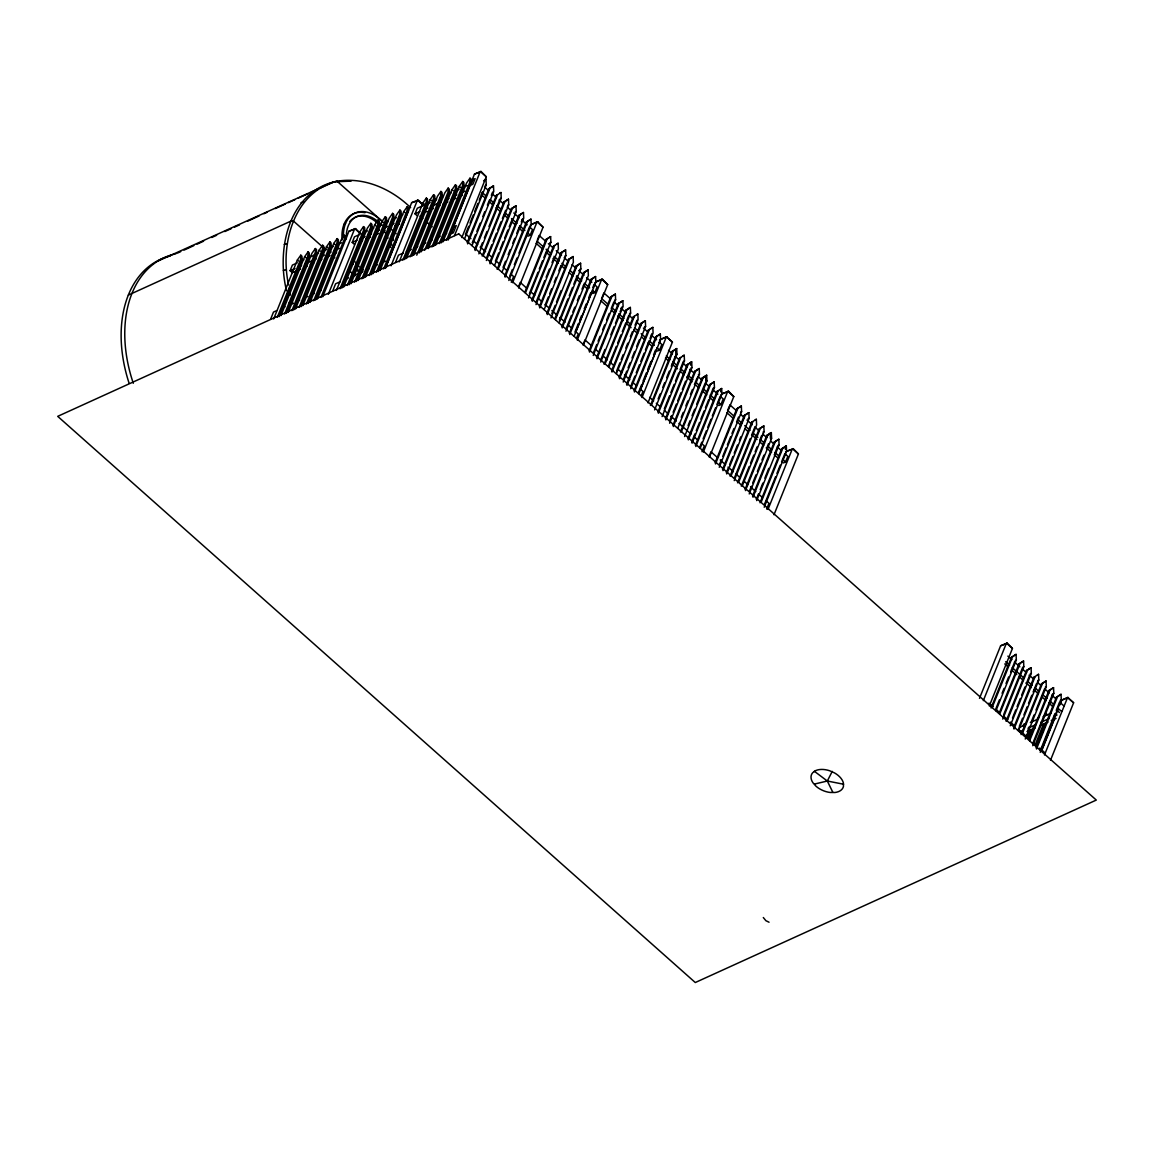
<?xml version="1.0" encoding="UTF-8"?>
<svg xmlns="http://www.w3.org/2000/svg" width="1154" height="1154" viewBox="0 0 1154 1154"><rect width="100%" height="100%" fill="white"/><g stroke="black" fill="none" stroke-linecap="round" stroke-linejoin="round"><path stroke-width="1.5" d="M286.524 290.765C276.498 250.072 287.981 193.627 334.126 181.813C362.053 175.87 390.802 188.203 410.651 207.691M288.601 285.009C279.859 245.513 292.943 192.271 337.011 181.164L382.724 221.756M270.599 319.269L273.498 312.056L276.772 310.57M300.559 268.969L292.366 272.69L290.116 270.7L292.38 265.088L297.285 262.852M273.671 318.951L297.357 260.025L300.805 255.164L301.93 256.159L302.132 259.361L279.095 316.658M277.306 317.292L301.006 258.366L300.805 255.164M280.956 315.633L304.642 256.722L308.075 251.846L309.2 252.856L309.402 256.058L286.365 313.34M284.591 313.989L308.277 255.063L308.075 251.846M288.226 312.33L311.912 253.404L315.345 248.543L316.47 249.538L316.672 252.755L293.635 310.037M291.861 310.671L315.547 251.745L315.345 248.543M295.496 309.027L319.182 250.101L322.63 245.239L323.755 246.235L323.942 249.437L300.92 306.733M299.131 307.368L322.817 248.442L322.63 245.239M302.766 305.709L326.452 246.783L329.9 241.922L331.025 242.917L331.212 246.134L308.19 303.415M306.401 304.05L330.087 245.138L329.9 241.922M310.037 302.406L333.722 243.48L337.17 238.618L338.295 239.614L338.483 242.816L315.46 300.112M313.672 300.747L337.372 241.821L337.17 238.618M317.321 299.088L341.007 240.176L344.44 235.301L345.565 236.296L345.767 239.513L344.642 238.517L344.44 235.301M320.956 297.443L344.642 238.517M322.731 296.794L348.926 231.247L355.576 228.622L360.74 233.916L354.74 228.593L328.313 294.313M332.698 291.01L335.598 283.797L340.43 281.605M354.48 244.432L352.23 242.441L354.48 236.83L359.312 234.637M336.405 290.404L360.091 231.478L363.539 226.617L364.664 227.612L364.852 230.829L341.829 288.111M340.041 288.745L363.726 229.834L363.539 226.617M343.676 287.101L367.361 228.175L370.809 223.313L371.934 224.309L372.122 227.511L349.099 284.807M347.311 285.442L370.997 226.516L370.809 223.313M350.946 283.783L374.632 224.857L378.079 219.996L379.204 220.991L379.406 224.208L356.37 281.489M354.581 282.139L378.281 223.212L378.079 219.996M358.23 280.48L381.916 221.554L385.349 216.692L386.475 217.688L386.677 220.904L363.64 278.186M361.866 278.821L385.551 219.895L385.349 216.692M365.501 277.162L389.186 218.25L392.62 213.375L393.745 214.384L393.947 217.587L370.91 274.883M369.136 275.517L392.822 216.591L392.62 213.375M372.771 273.859L396.457 214.932L399.904 210.071L401.029 211.067L401.217 214.283L378.195 271.565M376.406 272.2L400.092 213.288L399.904 210.071M380.041 270.555L403.727 211.629L407.174 206.768L408.3 207.763L408.487 210.966L385.465 268.262M383.676 268.896L407.362 209.97L407.174 206.768M385.234 268.42L411.646 202.7L418.296 200.089L423.46 205.383L417.474 200.06L391.047 265.781M395.519 262.42L398.418 255.222L403.251 253.014M417.301 215.856L415.051 213.851L417.301 208.239L423.734 205.311M399.226 261.828L422.912 202.902L426.36 198.041L427.485 199.036L427.672 202.238L404.65 259.535M402.861 260.169L426.547 201.243L426.36 198.041M406.496 258.51L430.182 199.584L433.63 194.723L434.755 195.718L434.943 198.935L411.92 256.217M410.132 256.852L433.817 197.94L433.63 194.723M413.767 255.207L437.453 196.281L440.9 191.42L442.025 192.415L442.213 195.617L419.19 252.914M416.753 255.193L441.102 194.622L440.9 191.42M421.051 251.889L444.737 192.978L448.17 188.102L449.295 189.097L449.497 192.314L427.124 247.966M424.686 250.245L448.372 191.319L448.17 188.102M428.322 248.586L452.007 189.66L455.441 184.799L456.566 185.794L456.768 189.011L433.731 246.292M431.957 246.927L455.642 188.001L455.441 184.799M435.592 245.283L459.278 186.357L462.725 181.481L463.836 182.491L464.038 185.693L441.016 242.989M439.227 243.624L462.913 184.698L462.725 181.481M442.862 241.965L466.548 183.039L469.995 178.178L471.12 179.173L471.308 182.39L448.286 239.671M446.497 240.306L470.183 181.394L469.995 178.178M448.055 239.844L474.467 174.124L481.117 171.499L486.281 176.793L461.845 237.58M454.532 235.546L480.28 171.47L486.281 176.793M465.408 234.507L468.697 226.314M470.024 223.039L473.313 214.86M474.626 211.586L477.915 203.407M479.227 200.132L482.516 191.939M464.528 238.921L486.238 184.9L485.993 179.202L484.896 179.692M467.182 242.744L488.907 188.722L493.494 185.852L493.739 191.55L472.029 245.571M467.615 243.883L489.988 188.232L493.494 185.852M472.246 242.787L475.535 234.608M476.862 231.334L480.151 223.155M482.776 216.606L484.752 211.701M487.377 205.152L489.354 200.233M491.33 195.329L492.643 192.054M474.683 249.394L496.393 195.387L500.98 192.516L501.225 198.214L478.867 253.866M475.116 250.533L497.489 194.882L496.393 195.387M480.396 247.807L482.372 242.903M484.348 237.984L486.988 231.449M488.95 226.53L499.48 200.349M482.17 256.044L503.894 202.037L508.481 199.166L508.726 204.864L486.353 260.515M483.266 255.553L504.976 201.546L508.481 199.166M486.584 257.746L491.849 244.648M493.162 241.374L496.451 233.195M497.763 229.92L501.052 221.727M502.365 218.452L505.668 210.273M489.671 262.708L511.381 208.686L515.968 205.816L516.227 211.528L494.503 265.535M490.104 263.848L512.477 208.196L515.968 205.816M495.383 261.121L498.687 252.942M499.999 249.668L503.288 241.474M504.601 238.2L507.89 230.021M509.202 226.747L512.491 218.568M497.158 269.358L518.882 215.351L523.469 212.48L523.714 218.178L502.004 272.185M498.254 268.868L519.964 214.846L523.469 212.48M503.548 266.141L505.51 261.222M508.149 254.688L510.126 249.769M512.751 243.22L514.727 238.315M516.703 233.411L519.329 226.862M521.305 221.943L522.618 218.669M504.659 276.008L526.368 222.001L530.955 219.13L531.215 224.828L508.842 280.48M505.091 277.148L527.465 221.51L530.955 219.13M509.722 276.066L512.347 269.517M514.323 264.612L516.963 258.063M518.939 253.159L529.455 226.963M511.28 282.297L513.602 276.527L510.933 274.162M528.042 236.166L530.234 235.171L532.484 229.559L529.816 227.194M512.621 282.672L537.057 221.885L537.894 221.914L543.058 227.208L518.608 287.995M518.507 286.755L520.238 282.427L526.83 288.284M537.432 239.657L539.12 235.459L545.712 241.316M524.983 291.847L546.044 239.469L550.631 236.599L550.876 242.297L528.503 297.948M525.416 292.986L547.14 238.979L550.631 236.599M529.397 293.534L537.952 272.257M539.264 268.983L542.553 260.804M543.866 257.53L547.155 249.351M531.821 300.141L553.531 246.119L558.132 243.249L558.377 248.961L536.004 304.613M532.254 301.281L554.627 245.629L553.531 246.119M536.235 301.829L544.789 280.552M546.102 277.277L549.391 269.098M552.016 262.549L553.992 257.63M539.322 306.791L561.032 252.784L565.619 249.913L565.864 255.611L544.154 309.618M539.755 307.93L562.128 252.279L565.619 249.913M545.034 305.204L548.323 297.025M549.65 293.751L551.626 288.846M554.252 282.297L556.228 277.378M558.853 270.844L560.83 265.925M546.808 313.441L568.533 259.434L573.12 256.563L573.365 262.261L550.992 317.913M547.241 314.595L569.614 258.943L573.12 256.563M551.872 313.499L555.161 305.32M556.488 302.045L561.089 290.592M554.959 318.461L576.019 266.084L580.606 263.213L580.851 268.925L559.142 322.932M555.391 319.6L577.115 265.593L580.606 263.213M559.373 320.163L567.927 298.872M569.239 295.612L572.528 287.418M573.841 284.144L577.13 275.965M561.796 326.755L583.52 272.748L588.107 269.877L588.352 275.575L565.979 331.227M562.229 327.895L584.602 272.243L588.107 269.877M566.21 328.443L571.475 315.359M572.788 312.085L574.764 307.166M577.389 300.617L579.366 295.712M581.991 289.164L583.967 284.259M569.297 333.419L591.007 279.398L595.594 276.527L595.853 282.225L574.129 336.247M569.73 334.559L592.103 278.907L595.594 276.527M575.024 331.833L578.313 323.639M579.625 320.379L581.602 315.46M584.227 308.911L586.203 304.007M588.828 297.458L590.805 292.553M592.781 287.635L594.094 284.36M575.399 332.857L591.915 291.789M576.495 338.252L578.241 333.924L575.601 331.587M592.68 293.563L594.873 292.568L597.123 286.957L594.483 284.62M577.26 340.069L601.696 279.282L602.532 279.311L607.696 284.605L583.246 345.392M583.232 344.238L584.977 339.911L591.569 345.767M589.059 350.96L610.769 296.953L615.356 294.082L615.616 299.78L593.243 355.432M589.492 352.1L611.865 296.448L615.356 294.082M593.473 352.662L596.762 344.469M598.075 341.195L600.051 336.29M602.676 329.741L604.653 324.837M606.629 319.918L609.254 313.369M611.231 308.464L613.87 301.915M596.56 357.625L618.27 303.603L622.857 300.732L623.102 306.445L600.729 362.082M596.993 358.764L619.366 303.113L622.857 300.732M600.96 359.312L604.912 349.489M610.827 334.761L614.116 326.582M615.443 323.308L618.732 315.114M620.044 311.84L622.02 306.935M604.047 364.275L625.771 310.267L630.358 307.397L630.603 313.095L608.894 367.102M605.143 363.784L626.853 309.762L630.358 307.397M608.461 365.962L616.351 346.33M617.664 343.055L620.953 334.862M622.28 331.587L625.569 323.408M626.882 320.134L628.858 315.23L632.854 318.692M611.548 370.924L633.257 316.917L637.845 314.047L638.09 319.745L616.38 373.766M611.981 372.064L634.354 316.427L633.257 316.917M616.611 370.982L619.9 362.803M621.213 359.529L623.189 354.61M625.814 348.075L627.79 343.156M630.43 336.607L632.406 331.703M635.032 325.154L637.008 320.249M619.034 377.589L640.758 323.567L645.346 320.697L645.591 326.409L623.218 382.046M619.467 378.728L641.84 323.077L645.346 320.697M623.448 379.277L626.737 371.098M628.05 367.823L630.026 362.904M632.003 358L634.628 351.451M636.604 346.546L639.229 339.997M626.535 384.239L648.245 330.232L652.832 327.361L653.077 333.059L630.719 388.71M626.968 385.378L649.341 329.727L652.832 327.361M630.935 385.926L634.888 376.103M636.2 372.843L639.489 364.65M640.802 361.375L644.105 353.196M645.418 349.922L648.707 341.743M650.019 338.468L651.996 333.549M634.022 390.889L655.746 336.881L660.333 334.011L660.578 339.709L638.869 393.73M634.455 392.028L656.828 336.391L660.333 334.011M638.436 392.591L641.725 384.397M643.038 381.123L646.327 372.944M647.639 369.669L650.928 361.49M653.568 354.942L655.544 350.023M640.138 390.341L655.991 350.917M659.28 342.695L660.607 339.406L666.421 336.766L672.421 342.089L647.985 402.876M641.235 395.735L642.966 391.408L640.34 389.071M657.419 351.047L659.598 350.051L661.848 344.44L659.222 342.103M641.985 397.553L666.421 336.766L672.421 342.089M650.423 405.458L672.133 351.436L676.72 348.566L676.98 354.264L654.606 409.915M651.505 404.953L673.229 350.946L676.72 348.566M658.112 398.952L660.088 394.048M662.728 387.499L664.69 382.594M666.666 377.675L669.306 371.141M671.282 366.222L675.22 356.398M657.91 412.108L679.634 358.101L684.221 355.23L684.466 360.928L662.093 416.58M658.343 413.247L680.716 357.596L679.634 358.101M664.3 408.891L669.565 395.793M670.878 392.519L674.167 384.34M675.479 381.065L678.768 372.872M680.081 369.612L683.37 361.418L684.466 360.928M665.411 418.758L687.12 364.751L691.708 361.88L691.967 367.578L669.594 423.229M665.844 419.897L688.217 364.246L691.708 361.88M669.81 420.46L671.787 415.541M673.099 412.267L676.388 404.088M677.715 400.813L681.004 392.634M682.317 389.36L685.606 381.166M686.918 377.892L690.207 369.713M672.897 425.422L694.621 371.4L699.209 368.53L699.454 374.228L677.744 428.249M673.33 426.562L695.703 370.91L699.209 368.53M681.264 417.286L683.226 412.382M685.865 405.833L687.842 400.914M690.467 394.379L692.443 389.461M694.419 384.556L697.045 378.007M680.398 432.072L702.108 378.065L706.695 375.194L706.955 380.892L684.582 436.544M681.495 431.582L703.204 377.56L706.695 375.194M688.087 425.581L690.063 420.662M692.039 415.757L694.679 409.208M696.641 404.304L705.195 383.027M687.899 438.722L709.609 384.715L714.196 381.844L714.441 387.542L692.068 443.194M688.332 439.862L710.691 384.224L714.196 381.844M691.635 442.054L694.924 433.875M696.251 430.601L699.54 422.407M700.853 419.133L704.142 410.954M705.455 407.679L708.744 399.5M710.056 396.226L713.36 388.047L714.441 387.542M695.386 445.386L717.096 391.365L721.683 388.494L721.942 394.206L720.846 394.697M695.819 446.526L718.192 390.874L717.096 391.365M699.786 447.074L701.762 442.17M703.089 438.895L706.378 430.702M707.69 427.427L710.979 419.248M712.292 415.974L715.581 407.795M716.894 404.52L720.183 396.327M700.218 448.214L721.971 393.903L728.621 391.278L733.785 396.572L709.349 457.359M702.007 451.676L704.329 445.906L701.661 443.525M718.783 405.53L720.962 404.535L723.212 398.923L720.543 396.558M703.349 452.036L727.785 391.249L733.785 396.572M709.234 456.118L710.965 451.791L717.557 457.648M729.285 406.222L727.597 410.435L734.189 416.291M715.062 462.855L736.771 408.833L741.358 405.963L741.604 411.675L719.245 467.312M715.494 463.995L737.868 408.343L741.358 405.963M719.461 464.543L721.438 459.638M722.75 456.364L726.039 448.17M727.366 444.896L730.655 436.717M731.968 433.442L733.944 428.538M736.569 421.989L738.546 417.07M722.548 469.505L744.272 415.498L748.859 412.627L749.105 418.325L726.731 473.977M722.981 470.644L745.354 414.993L748.859 412.627M726.299 472.837L728.275 467.918M729.588 464.644L732.877 456.465M734.204 453.19L737.493 445.011M739.454 440.092L740.781 436.818M730.049 476.155L751.759 422.148L756.346 419.277L756.606 424.975L734.232 480.627M731.146 475.664L752.855 421.657L751.759 422.148M734.449 477.857L750.244 438.563M751.557 435.289L754.846 427.11M737.536 482.819L759.26 428.798L763.847 425.927L764.092 431.639L742.383 485.646M738.632 482.314L760.342 428.307L763.847 425.927M741.286 486.137L749.191 466.504M750.504 463.23L753.793 455.051M755.105 451.777L757.082 446.858M759.707 440.309L761.683 435.404M745.037 489.469L766.746 435.462L771.334 432.591L771.593 438.289L749.22 493.941M745.47 490.609L767.843 434.957L771.334 432.591M749.436 491.157L751.413 486.252M752.725 482.978L756.014 474.799M757.341 471.524L760.63 463.331M761.943 460.057L763.919 455.152M766.544 448.603L768.521 443.699M752.538 496.119L774.247 442.112L778.835 439.241L779.08 444.939L756.707 500.591M752.971 497.273L775.329 441.621L778.835 439.241M756.274 499.451L758.25 494.547M760.226 489.628L762.852 483.079M764.828 478.174L768.78 468.351M774.695 453.623L777.998 445.444L779.08 444.939M760.024 502.783L781.734 448.762L786.321 445.891L786.581 451.603L785.485 452.094M761.121 502.278L782.83 448.271L786.321 445.891M764.424 504.471L775.618 476.645M776.93 473.371L780.219 465.192M781.532 461.917L784.821 453.738M764.208 507.255L786.61 451.301L793.26 448.675L798.424 453.969L773.988 514.771M766.645 509.073L768.968 503.303L766.328 500.951M783.422 462.927L785.6 461.932L787.85 456.335L785.21 453.984M767.987 509.433L792.423 448.646L798.424 453.969M814.32 771.247L827.317 781.027L843.603 784.23M814.609 784.028L827.317 781.027L832.25 771.377M832.712 792.048L827.317 781.027M979.486 698.358L1000.619 645.793L1007.269 643.167L1012.433 648.461L989.31 705.974M983.323 700.637L1006.432 643.139L1012.433 648.461M991.084 707.979L1011.481 657.232L1016.068 654.361L1016.328 660.059L995.931 710.806M992.18 707.474L1012.577 656.741L1016.068 654.361M996.147 708.022L999.436 699.843M1002.076 693.294L1004.052 688.39M1006.028 683.471L1008.654 676.922M1010.63 672.017L1014.582 662.194M999.249 712.984L1018.982 663.882L1023.569 661.011L1023.814 666.723L1002.768 719.101M999.681 714.124L1020.078 663.391L1023.569 661.011M1003.648 714.687L1022.732 667.214L1023.814 666.723M1006.072 721.279L1026.483 670.546L1031.07 667.676L1031.315 673.373L1010.255 725.751M1007.168 720.788L1027.565 670.041L1031.07 667.676M1012.462 718.062L1015.751 709.883M1017.063 706.609L1020.352 698.415M1021.665 695.141L1024.954 686.962M1026.281 683.687L1029.57 675.508M1013.573 727.943L1033.97 677.196L1038.557 674.325L1038.802 680.023L1018.405 730.77M1014.005 729.083L1035.066 676.706L1033.97 677.196M1019.299 726.356L1022.588 718.163M1023.901 714.903L1027.19 706.71M1028.502 703.435L1031.791 695.256M1033.119 691.982L1036.407 683.803M1021.074 734.593L1041.471 683.846L1046.058 680.975L1046.303 686.688L1025.242 739.065M1022.155 734.088L1042.552 683.356L1046.058 680.975M1027.449 731.376L1029.426 726.457M1031.387 721.553L1034.027 715.004M1036.004 710.099L1044.558 688.823M1026.526 736.699L1029.152 730.15M1027.651 737.694L1030.94 729.516M1028.849 738.315L1033.45 726.861M1029.224 739.613L1048.957 690.51L1053.544 687.64L1053.804 693.338L1032.743 745.715M1029.656 740.753L1050.053 690.005L1053.544 687.64M1033.623 741.301L1052.708 693.828L1053.804 693.338M1035.152 744.82L1043.706 723.544M1036.278 745.816L1045.481 722.894M1036.061 747.907L1056.458 697.16L1061.045 694.29L1061.291 699.988L1040.23 752.365M1036.494 749.047L1057.54 696.67L1061.045 694.29M1040.259 750.691L1054.929 713.59M1056.256 710.316L1059.545 702.122M1041.312 751.038L1057.829 709.97M1059.805 705.036L1061.795 700.103L1067.609 697.463L1073.609 702.786L1050.486 760.284M1041.456 751.312L1054.612 718.567M1044.485 754.961L1067.609 697.463L1073.609 702.786M1022.603 726.14L1024.319 723.702L1024.521 726.919M1036.278 720.731L1038.86 717.096M483.656 180.789L485.993 179.202M157.68 261.179L318.836 188.52M177.471 253.087L180.745 251.601M184.005 250.115L193.8 245.658M197.06 244.172L203.58 241.2M211.745 237.493L216.635 235.272M224.799 231.55L231.319 228.579M234.579 227.093L239.484 224.871M247.634 221.164L259.059 215.957M263.963 213.735L267.223 212.249M275.373 208.542L285.168 204.085M288.428 202.599L294.962 199.628M298.222 198.142L308.017 193.684M311.277 192.199L317.797 189.227M321.072 187.756L334.126 181.813L351.09 181.135M128.354 295.092L290.26 221.409L293.145 220.775L325.457 249.452M344.051 224.265L345.508 223.602M355.576 228.622L348.926 231.247M481.117 171.499L474.467 174.124M300.559 261.367L303.834 259.881M307.108 258.381L318.576 253.173M321.851 251.673L326.755 249.452M330.03 247.951L333.304 246.466M336.579 244.98L341.497 242.744M362.529 233.166L367.347 230.973M370.564 229.516L373.781 228.045M378.599 225.852L381.815 224.395M385.032 222.924L388.249 221.467M393.081 219.26L396.298 217.803M399.515 216.346L402.732 214.875M426.951 203.854L430.168 202.397M433.385 200.926L436.601 199.469M439.818 197.998L443.035 196.541M447.853 194.348L451.07 192.877M455.902 190.684L459.119 189.213M462.336 187.756L467.154 185.563M290.116 270.7L295.035 268.464M298.309 266.978L301.583 265.478M304.858 263.992L316.311 258.784M319.586 257.284L324.505 255.048M327.779 253.563L331.054 252.077M334.328 250.577L339.233 248.355M352.23 242.441L357.048 240.248M360.264 238.777L365.097 236.584M368.314 235.113L371.53 233.656M376.348 231.464L379.565 229.992M382.782 228.535L387.614 226.343M390.831 224.871L394.048 223.414M397.25 221.943L400.467 220.486M415.051 213.851L419.868 211.658M424.701 209.465L427.918 207.994M431.134 206.537L440.785 202.152M445.603 199.945L448.819 198.488M453.637 196.295L456.854 194.824M460.071 193.367L464.903 191.175M303.834 267.483L307.108 265.983M310.383 264.497L313.657 263.011M318.562 260.775L321.836 259.289M326.755 257.053L330.03 255.553M333.304 254.068L336.579 252.582M359.298 242.239L362.515 240.768M365.731 239.311L370.564 237.118M373.781 235.647L378.599 233.454M381.815 231.997L385.032 230.526M388.249 229.069L391.466 227.598M394.682 226.141L399.5 223.948M422.119 213.649L426.951 211.456M430.168 209.999L433.385 208.528M436.601 207.071L439.804 205.6M443.021 204.143L447.853 201.95M451.07 200.479L455.888 198.286M459.104 196.829L462.321 195.358M485.156 185.405L486.238 184.9M488.907 188.722L489.988 188.232M499.884 193.006L500.98 192.516M500.144 198.704L501.225 198.214M503.894 202.037L504.976 201.546M281.677 308.334L284.951 306.849M289.87 304.613L293.145 303.127M296.419 301.627L299.694 300.141M304.598 297.905L307.873 296.419M311.147 294.919L314.422 293.433M317.696 291.948L320.971 290.462M345.248 279.412L348.465 277.941M351.681 276.484L362.933 271.363M366.15 269.892L369.367 268.435M372.583 266.963L377.416 264.771M380.632 263.314L385.45 261.121M406.468 251.558L411.286 249.365M414.502 247.894L417.719 246.437M422.537 244.244L425.754 242.773M428.971 241.316L432.187 239.844M437.02 237.652L440.237 236.195M443.453 234.724L446.67 233.267M507.63 205.369L508.726 204.864M511.381 208.686L512.477 208.196M515.131 212.019L516.227 211.528M518.882 215.351L519.964 214.846M526.368 222.001L527.465 221.51M530.119 225.333L531.215 224.828M537.894 221.914L531.244 224.525L537.057 221.885L543.058 227.208M546.044 239.469L547.14 238.979M549.794 242.802L550.876 242.297M557.036 243.754L558.132 243.249M561.032 252.784L562.128 252.279M564.782 256.101L565.864 255.611M568.533 259.434L569.614 258.943M576.019 266.084L577.115 265.593M579.77 269.416L580.851 268.925M583.52 272.748L584.602 272.243M591.007 279.398L592.103 278.907M594.757 282.73L595.853 282.225M602.532 279.311L595.882 281.922L601.696 279.282L607.696 284.605M610.769 296.953L611.865 296.448M614.519 300.285L615.616 299.78M618.27 303.603L619.366 303.113M625.771 310.267L626.853 309.762M629.507 313.585L630.603 313.095M636.748 314.537L637.845 314.047M640.758 323.567L641.84 323.077M644.495 326.899L645.591 326.409M648.245 330.232L649.341 329.727M655.746 336.881L656.828 336.391M659.482 340.214L660.578 339.709M667.257 336.795L660.607 339.406M672.133 351.436L673.229 350.946M676.98 354.264L675.883 354.768L675.638 349.071M683.125 355.72L684.221 355.23M687.12 364.751L688.217 364.246M690.871 368.083L691.967 367.578M694.621 371.4L695.703 370.91M698.358 374.733L699.454 374.228M702.108 378.065L703.204 377.56M706.955 380.892L705.859 381.383L705.613 375.685M709.609 384.715L710.691 384.224M721.683 388.494L720.601 388.999L720.716 391.841M728.621 391.278L721.971 393.903M736.771 408.833L737.868 408.343M740.522 412.166L741.604 411.675M744.272 415.498L745.354 414.993M748.008 418.815L749.105 418.325M755.264 419.767L756.346 419.277M759.26 428.798L760.342 428.307M762.996 432.13L764.092 431.639M766.746 435.462L767.843 434.957M771.593 438.289L770.497 438.78L770.252 433.082M774.247 442.112L775.329 441.621M781.734 448.762L782.83 448.271M1007.269 643.167L1000.619 645.793M1011.481 657.232L1012.577 656.741M1015.231 660.564L1016.328 660.059M1018.982 663.882L1020.078 663.391M1026.483 670.546L1027.565 670.041M1030.219 673.864L1031.315 673.373M1037.46 674.83L1038.557 674.325M1037.72 680.528L1038.802 680.023M1041.471 683.846L1042.552 683.356M1045.207 687.178L1046.303 686.688M1048.957 690.51L1050.053 690.005M1056.458 697.16L1057.54 696.67M1060.194 700.492L1061.291 699.988M1068.445 697.492L1061.795 700.103M1019.097 727.64L1025.531 724.726M1030.349 722.519L1038.398 718.87M1043.216 716.677L1051.265 713.013M1020.064 731.795L1023.281 730.323M1028.099 728.131L1036.133 724.481M1040.966 722.274L1049 718.625M1053.833 716.432L1057.05 714.961M1027.132 731.593L1035.167 727.929M1039.999 725.736L1048.034 722.087M1051.251 720.615L1056.083 718.423M411.646 202.7L415.397 201.416M786.61 451.301L790.346 450.002M301.05 202.628L303.935 201.993M284.245 244.432L287.13 243.782M283.336 270.325L286.221 269.675M769.04 922.219L765.895 920.704L763.313 917.531M484.464 186.919L488.459 190.468M492.469 194.031L496.465 197.579M499.134 199.945L503.144 203.508M507.14 207.056L511.135 210.605M513.804 212.971L519.141 217.717M521.81 220.082L527.147 224.828M548.352 243.653L553.617 248.326M556.257 250.678L561.536 255.351M564.162 257.703L568.129 261.208M572.081 264.713L576.034 268.233M578.673 270.57L583.938 275.258M586.578 277.595L591.843 282.283M610.452 298.785L603.859 292.943L601.595 298.554L608.187 304.396M614.404 302.305L618.356 305.81M620.996 308.161L626.261 312.835M636.806 322.197L640.758 325.716M643.398 328.053L647.351 331.573M651.303 335.078L656.583 339.766M668.527 350.369L672.522 353.917M675.191 356.283L679.201 359.846M683.197 363.395L687.193 366.943M689.861 369.309L693.871 372.872M697.867 376.42L701.877 379.983M705.873 383.532L708.542 385.898M712.537 389.446L717.875 394.192M729.847 404.823L736.44 410.68M740.392 414.185L744.359 417.705M746.984 420.042L752.264 424.73M754.904 427.067L758.856 430.572M762.808 434.092L766.761 437.597M770.713 441.116L773.353 443.453M777.306 446.959L781.258 450.478M1007.86 656.136L1011.856 659.699M1014.525 662.064L1019.862 666.796M1022.531 669.176L1026.526 672.724M1029.195 675.09L1033.205 678.653M1037.201 682.202L1041.211 685.75M1045.207 689.313L1049.217 692.862M1051.871 695.227L1055.881 698.79M1059.877 702.339L1063.887 705.887M470.183 181.394L471.308 182.39M482.213 192.53L486.209 196.079M490.205 199.628L494.215 203.191M496.884 205.556L500.879 209.105M504.889 212.668L508.885 216.216M511.554 218.582L516.891 223.328M519.56 225.694L524.897 230.425M527.566 232.805L530.234 235.171M536.87 241.071L543.462 246.913M546.102 249.264L551.367 253.938M554.007 256.289L559.272 260.963M561.911 263.3L565.864 266.819M569.816 270.325L573.783 273.844M576.409 276.181L581.688 280.869M584.328 283.206L589.593 287.88M592.233 290.231L594.873 292.568M612.139 307.916L616.106 311.421M618.732 313.758L624.011 318.446M626.651 320.783L630.603 324.303M634.556 327.808L638.508 331.328M641.148 333.665L645.1 337.17M649.053 340.69L654.332 345.363M656.958 347.715L659.598 350.051M666.262 355.966L670.272 359.529M672.941 361.894L676.936 365.443M680.947 369.006L684.942 372.554M688.938 376.103L692.948 379.666M695.617 382.032L699.612 385.58M703.623 389.143L706.291 391.509M710.287 395.057L714.283 398.62M718.293 402.169L720.962 404.535M738.142 419.796L742.094 423.316M744.734 425.653L750.013 430.327M752.639 432.678L757.918 437.352M760.558 439.703L764.511 443.208M768.463 446.713L771.103 449.065M775.055 452.57L779.008 456.09M782.96 459.595L785.6 461.932M481.362 194.709L485.358 198.257M489.368 201.806L493.364 205.369M496.032 207.734L500.028 211.283M504.038 214.846L508.034 218.394M512.044 221.943L514.713 224.323M518.709 227.872L522.719 231.42M536.004 243.234L542.596 249.076M546.549 252.596L550.501 256.101M553.141 258.438L558.421 263.126M561.046 265.463L564.998 268.983M568.965 272.488L572.918 276.008M576.87 279.513L579.51 281.85M583.462 285.37L587.415 288.875M600.744 300.704L607.321 306.56M611.288 310.08L615.241 313.585M617.866 315.922L623.146 320.61M625.785 322.947L631.05 327.635M633.69 329.972L637.643 333.492M641.595 336.997L644.235 339.334M648.187 342.853L652.14 346.359M665.425 358.144L668.094 360.524M672.09 364.073L677.427 368.804M680.095 371.184L684.091 374.733M686.76 377.098L692.097 381.844M694.766 384.21L698.761 387.758M702.772 391.321L706.767 394.87M709.436 397.236L713.446 400.799M726.731 412.598L733.324 418.455M737.276 421.96L741.229 425.465M745.195 428.985L747.821 431.322M751.773 434.842L757.053 439.515M759.693 441.867L763.645 445.372M766.285 447.709L771.55 452.397M774.19 454.734L778.142 458.253M1005.61 661.747L1009.606 665.31M1012.274 667.676L1024.276 678.336M1028.286 681.884L1032.282 685.447M1034.95 687.813L1038.946 691.361M1042.956 694.91L1046.952 698.473M1049.621 700.839L1053.631 704.387M1057.627 707.95L1061.622 711.499M1004.759 663.925L1007.428 666.291M1011.423 669.854L1016.761 674.585M1019.429 676.951L1023.425 680.514M1026.094 682.879L1031.431 687.611M1034.099 689.991L1038.11 693.54M1042.105 697.088L1046.101 700.651M1048.77 703.017L1052.78 706.565M1056.775 710.128L1059.444 712.494M462.913 184.698L464.038 185.693M459.278 186.357L460.403 187.352M455.642 188.001L456.768 189.011M1046.144 713.778L1047.255 714.773M452.007 189.66L453.133 190.655M448.372 191.319L449.497 192.314M441.102 194.622L442.213 195.617M433.817 197.94L434.943 198.935M430.182 199.584L431.307 200.594M465.581 233.887L470.919 238.633M473.587 240.998L477.583 244.547M480.252 246.913L485.589 251.659M488.257 254.024L492.253 257.573M496.263 261.136L500.259 264.684M502.928 267.05L506.938 270.613M530.782 291.789L534.735 295.309M538.702 298.814L541.327 301.151M545.279 304.67L549.246 308.176M551.872 310.527L557.151 315.201M559.791 317.538L565.056 322.226M567.696 324.562L571.648 328.082M595.522 349.273L599.474 352.792M603.427 356.297L607.379 359.803M610.019 362.154L613.971 365.659M617.924 369.179L621.876 372.684M624.516 375.021L629.795 379.709M632.421 382.046L636.388 385.566M649.644 397.337L653.64 400.885M656.309 403.251L660.319 406.814M664.315 410.362L668.31 413.925M670.979 416.291L676.316 421.022M678.985 423.388L690.986 434.048M693.655 436.428L697.665 439.977M720.197 459.984L725.477 464.673M728.102 467.009L733.381 471.697M736.021 474.034L739.974 477.554M743.926 481.059L747.879 484.565M750.518 486.916L755.783 491.59M758.423 493.941L762.376 497.446M426.547 201.243L427.672 202.238M988.978 703.118L992.974 706.666M995.642 709.032L999.652 712.595M1003.648 716.144L1007.644 719.692M1010.313 722.058L1014.323 725.621M1018.318 729.169L1030.334 739.829M1032.989 742.195L1036.999 745.758M1039.667 748.124L1045.005 752.87M422.912 202.902L424.037 203.897M420.07 216.058L422.768 218.452M425.465 220.847L432.187 226.819M407.362 209.97L408.487 210.966M403.727 211.629L404.852 212.624M400.092 213.288L401.217 214.283M392.822 216.591L393.947 217.587M385.551 219.895L386.677 220.904M389.446 227.727L396.168 233.699M381.916 221.554L383.041 222.549M378.281 223.212L379.406 224.208M374.632 224.857L375.757 225.867M370.997 226.516L372.122 227.511M363.726 229.834L364.852 230.829M337.372 241.821L338.483 242.816M333.722 243.48L334.848 244.475M330.087 245.138L331.212 246.134M326.452 246.783L327.577 247.793M332.179 255.438L334.876 257.832M348.335 269.776L355.071 275.748M322.817 248.442L323.942 249.437M319.182 250.101L320.307 251.096M315.547 251.745L316.672 252.755M308.277 255.063L309.402 256.058M304.642 256.722L305.767 257.717M301.006 258.366L302.132 259.361M297.357 260.025L298.482 261.02M291.616 300.314L292.755 303.704M289.293 302.651L290.447 306.041M289.135 288.413L290.202 295.236M287.043 294.169L287.577 297.588M785.239 446.396L785.355 449.238M690.626 362.37L690.741 365.227M133.301 383.258A118.848 81.083 65.5 0 1 175.841 253.822M129.089 383.2A118.848 81.083 65.5 0 1 170.46 255.885M349.85 221.409A31.043 21.176 65.5 0 1 352.994 218.539M354.177 217.817A31.043 21.176 65.5 0 1 377.185 222.809M378.281 223.818A31.043 21.176 65.5 0 1 380.402 226.04M383.316 229.747A31.043 21.176 65.5 0 1 387.946 238.258M389.562 242.83A31.043 21.176 65.5 0 1 390.643 247.49M363.207 269.935A31.043 21.176 65.5 0 1 360.351 267.656M359.255 266.646A31.043 21.176 65.5 0 1 356.11 263.227M355.143 261.987A31.043 21.176 65.5 0 1 352.475 258.006M346.373 238.402A31.043 21.176 65.5 0 1 357.653 216.231A31.043 21.176 65.5 0 1 381.859 225.376M391.018 242.181A31.043 21.176 65.5 0 1 391.797 245.268M357.726 271.204A34.966 23.859 65.5 0 1 355.288 268.839M342.118 239.945A34.966 23.859 65.5 0 1 364.967 212.711M361.75 272.618A34.966 23.859 65.5 0 1 359.182 270.541M357.956 269.401A34.966 23.859 65.5 0 1 355.562 266.891M353.326 264.151A34.966 23.859 65.5 0 1 351.609 261.713M343.445 237.58A34.966 23.859 65.5 0 1 355.562 212.826A34.966 23.859 65.5 0 1 382.248 221.626M388.191 229.357A34.966 23.859 65.5 0 1 389.72 231.997M391.682 236.108A34.966 23.859 65.5 0 1 393.298 240.393M454.056 226.588L451.156 233.8L453.349 232.805L456.248 225.593L454.056 226.588M472.938 179.62L470.688 185.231L472.866 184.236L475.131 178.625L472.938 179.62M815.618 770.627L812.676 772.733A17.065 10.458 21.9 0 0 812.906 782.729L815.965 786.191A17.065 10.458 21.9 0 0 830.115 792.466L834.948 792.509A17.065 10.458 21.9 0 0 843.459 786.393L843.386 782.96A17.065 10.458 21.9 0 0 834.501 772.906L829.625 770.742A17.065 10.458 21.9 0 0 815.618 770.627M458.715 233.887L57.7 416.349L695.285 982.53L1096.3 800.068L458.715 233.887"/></g></svg>
